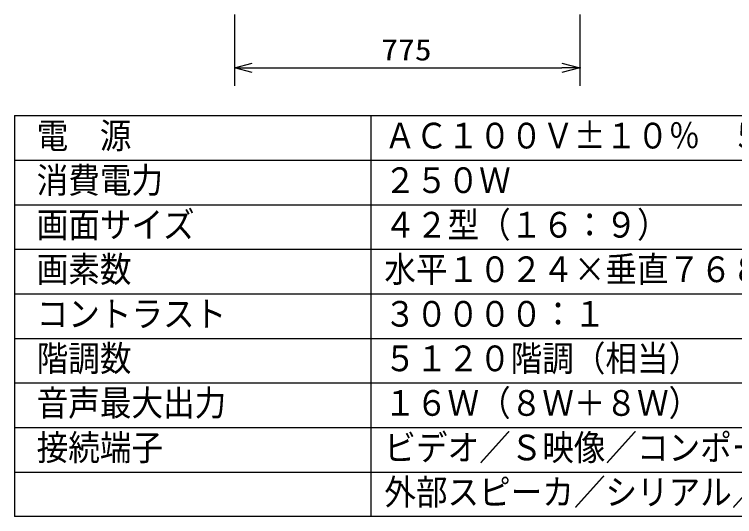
# Model space of a CAD drawing. Units: millimetres, scale not verified. Extents: x -63 to 63, y -57 to 57.
# Drawn here: x -62.5 to 18.3, y -56.5 to -0.1 of the extents above; entities that cross this region are included whole.
import ezdxf
from ezdxf.enums import TextEntityAlignment as Align

# ---------------------------------------------------------------- set-up
doc = ezdxf.new("R2010")
doc.units = ezdxf.units.MM
doc.header["$LTSCALE"] = 0.190236
doc.header["$PDMODE"] = 32
doc.header["$PDSIZE"] = 0.0951
doc.linetypes.add('CHAIN1', pattern=[8, 5, -1, 1, -1])
for name, color, linetype in [('0-0_MOJI1', 2, 'Continuous'), ('0-2_SUNPO', 3, 'Continuous'), ('0-3_GAIKEI', 1, 'CHAIN1'), ('0-4_WAKU', 7, 'Continuous')]:
    doc.layers.add(name, color=color, linetype=linetype)
doc.styles.add('ＭＳ ゴシック', font='')
doc.styles.get('ＭＳ ゴシック').set_extended_font_data('MS Gothic')

# ---------------------------------------------------------------- blocks, each defined once
blk = doc.blocks.new('_OPEN30')
at = {"layer": '0-3_GAIKEI', "color": 7, "linetype": 'Continuous'}
blk.add_line((0, 0), (-1, 0), dxfattribs=at)
blk.add_lwpolyline([(-1, 0.26795), (0, 0), (-1, -0.26795)], dxfattribs=at)

msp = doc.modelspace()

# ---------------------------------------------------------------- linework, layer by layer
at = {"layer": '0-2_SUNPO'}
for p, q in [((-37.8253, -0.1413), (-37.8253, -8.1413)), ((0.9248, -0.1413), (0.9248, -8.1413)), ((-35.8253, -6.1413), (-1.0752, -6.1413))]:
    msp.add_line(p, q, dxfattribs=at)
at = {"layer": '0-4_WAKU', "color": 4}
for p, q in [((-62.5001, -11.5), (62.5001, -11.5)), ((-62.5001, -11.5), (-62.5001, -56.5001)), ((-22.5, -11.5), (-22.5, -56.5001)), ((62.5001, -56.5001), (-62.5001, -56.5001))]:
    msp.add_line(p, q, dxfattribs=at)
at = {"layer": '0-4_WAKU', "color": 1}
for p, q in [((-62.5001, -16.5), (62.5001, -16.5)), ((-62.5001, -21.5), (62.5001, -21.5)), ((-62.5001, -26.5), (62.5001, -26.5)), ((-62.5001, -31.5001), (62.5001, -31.5001)), ((-62.5001, -36.5001), (62.5001, -36.5001)), ((-62.5001, -41.5001), (62.5001, -41.5001)), ((-62.5001, -46.5001), (62.5001, -46.5001)), ((-62.5001, -51.5001), (62.5001, -51.5001))]:
    msp.add_line(p, q, dxfattribs=at)
at = {"layer": '0-4_WAKU'}
msp.add_point((0.9248, -6.1413), dxfattribs=at)

# ---------------------------------------------------------------- block references
at = {"layer": '0-2_SUNPO', "xscale": 2, "yscale": 2, "rotation": 180}
msp.add_blockref('_OPEN30', (-37.8253, -6.1413), dxfattribs=at)
at = {"layer": '0-2_SUNPO', "xscale": 2, "yscale": 2}
msp.add_blockref('_OPEN30', (0.9248, -6.1413), dxfattribs=at)

# ---------------------------------------------------------------- texts
at = {"layer": '0-0_MOJI1', "style": 'ＭＳ ゴシック', "width": 0.9}
for s, p in [('電  源', (-60.0001, -16.0551)), ('ＡＣ１００Ｖ±１０％\u3000５０Ｈｚ／６０Ｈｚ', (-21, -16.0551)), ('消費電力', (-60.0001, -21.0552)), ('２５０Ｗ', (-21, -21.0552)), ('画面サイズ', (-60.0001, -26.0552)), ('４２型（１６：９）', (-21, -26.0552)), ('画素数', (-60.0001, -31.0552)), ('水平１０２４×垂直７６８\u3000画素', (-21, -31.0552)), ('コントラスト', (-60.0001, -36.0552)), ('３００００：１', (-21, -36.0552)), ('階調数', (-60.0001, -41.0552)), ('５１２０階調（相当）', (-21, -41.0552)), ('音声最大出力', (-60.0001, -46.0552)), ('１６Ｗ（８Ｗ＋８Ｗ）', (-21, -46.0552)), ('ビデオ／Ｓ映像／コンポーネントビデオ', (-21, -51.0552)), ('接続端子', (-60.0001, -51.0552)), ('外部スピーカ／シリアル／ＰＣ', (-21, -56.0552))]:
    msp.add_text(s, height=2.887, dxfattribs=at).set_placement(p, align=Align.BOTTOM_LEFT)
at = {"layer": '0-2_SUNPO', "style": 'ＭＳ ゴシック', "width": 1.15}
msp.add_text('775', height=2.406, dxfattribs=at).set_placement((-21.3374, -6.0317), align=Align.BOTTOM_LEFT)

doc.saveas('drawing.dxf')
